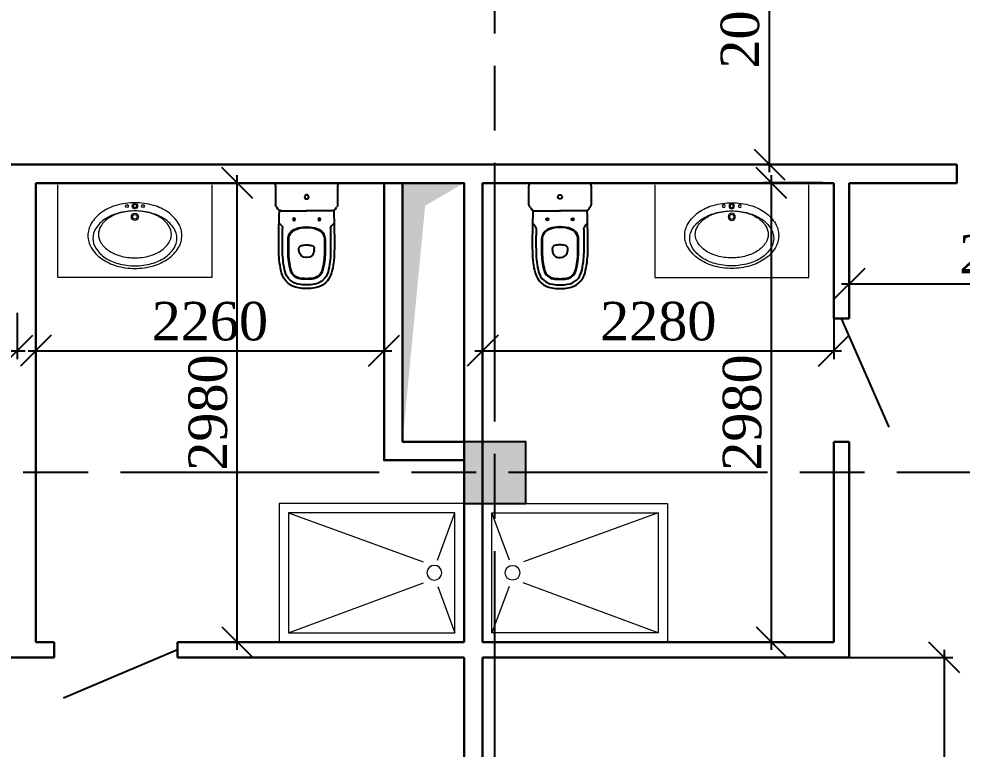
# Model space of a CAD drawing. Header units: inches. Extents: x 2870606 to 3671143, y -733551 to -473558.
# Drawn here: x 3421755 to 3427878, y -514218 to -509478 of the extents above; entities that cross this region are included whole.
import ezdxf

# ---------------------------------------------------------------- set-up
doc = ezdxf.new("R2010")
doc.units = ezdxf.units.IN
doc.header["$MEASUREMENT"] = 0
doc.linetypes.add('ACAD_ISO08W100', pattern=[36, 24, -3, 6, -3])
doc.layers.add('_0', color=7, linetype='Continuous', lineweight=25)
doc.layers.add('SANFURN', color=140, linetype='Continuous')
doc.styles.add('J~stule', font='dutch.ttf')
doc.dimstyles.new('J~style', dxfattribs={"dimscale": 100, "dimtxt": 2.5, "dimasz": 2, "dimexe": 0.55, "dimexo": 0.725, "dimtad": 1, "dimdec": 0, "dimdsep": 46, "dimtxsty": 'J~stule', "dimblk": 'OBLIQUE', "dimcen": 2, "dimdle": 0.5, "dimadec": 0, "dimazin": 0, "dimtfac": 1, "dimtdec": 0, "dimtmove": 0, "dimatfit": 3, "dimfxl": 1, "dimarcsym": 0})

# ---------------------------------------------------------------- blocks, each defined once
blk = doc.blocks.new('uouyotyolt')
at = {"layer": 'SANFURN', "lineweight": 15}
for p, q in [((2860162.5, 280610.8), (2860049, 280918.8)), ((2861129, 280918.8), (2860255.1, 280599.2)), ((2861129, 280138.8), (2860252.6, 280464.1)), ((2860160.6, 280439.1), (2860049, 280138.8))]:
    blk.add_line(p, q, dxfattribs=at)
for points in [[(2859989, 280078.8), (2859989, 280978.8), (2861189, 280978.8), (2861189, 280078.8)], [(2860049, 280138.8), (2860049, 280918.8), (2861129, 280918.8), (2861129, 280138.8)]]:
    blk.add_lwpolyline(points, close=True, dxfattribs=at)
blk.add_circle((2860182.8, 280528.8), 48, dxfattribs=at)
blk = doc.blocks.new('cu')
at = {"layer": '_0'}
for p, q in [((0, 0), (0, 186.3)), ((18.2, 200), (141, 200)), ((180, 164), (180, 0)), ((279, 158.9), (261.5, 176.4)), ((0, -2.5), (0, 0)), ((180, -2.5), (180, 0)), ((437, 47), (424.3, 47)), ((0, -5), (0, -2.5)), ((0, -191.3), (0, -5)), ((180, -2.5), (180, -5)), ((180, -169), (180, -5)), ((437, -52), (424.3, -52)), ((279, -163.9), (261.5, -181.4)), ((141, -205), (18.2, -205))]:
    blk.add_line(p, q, dxfattribs=at)
for centre, radius in [((236, 80), 7.5), ((90.2, -2.5), 13.5), ((90.2, -2.5), 13.5), ((236, -85), 7.5)]:
    blk.add_circle(centre, radius, dxfattribs=at)
for centre, radius, start, end in [((8, 186.3), 8, 155.21151, 180.00003), ((18.2, 180), 20, 90, 150.98314), ((141, 181), 19, 34.93724, 90), ((164.8, 197.6), 10, 214.93724, 253.78478), ((155, 164), 25, 23.37762, 73.78478), ((383, -5322.3), 5500, 89.29054, 92.13617), ((155, 164), 25, 360, 23.37762), ((293.1, 173), 20, 225, 270.93637), ((383, -5322.3), 5476, 89.29054, 90.93637), ((444.2, -372.6), 526, 75.46051, 89.29054), ((444.2, -372.6), 550, 75.46051, 89.29054), ((548.7, 30), 110, 8.81618, 75.46052), ((548.7, 30), 134, 8.81618, 75.46052), ((485, 0), 200, 160.01601, 180), ((485, 0), 196, 160.01601, 180), ((367.5, 42.7), 75, 90.1648, 160.01601), ((367.5, 42.7), 71, 90.1648, 160.01601), ((383, -5322.3), 5440, 89.29054, 90.1648), ((383, -5322.3), 5436, 89.29054, 90.1648), ((444.2, -372.6), 490, 75.46051, 89.29054), ((444.2, -372.6), 486, 75.46051, 89.29054), ((548.7, 30), 70, 8.81618, 75.46052), ((548.7, 30), 74, 8.81618, 75.46052), ((485, 0), 200, 180, 180.71622), ((485, 0), 196, 180, 180.73083), ((582, 0), 180, 170.28485, 180), ((424.3, 27), 20, 90, 170.28485), ((437, 0), 47, 0, 90), ((437, 0), 47, 356.95091, 0), ((355, 0), 266, 0, 8.81618), ((355, 0), 266, 359.4615, 0), ((355, 0), 270, 0, 8.81618), ((355, 0), 270, 359.46948, 0), ((355, 0), 306, 0, 8.81618), ((355, 0), 306, 359.53189, 0), ((355, 0), 330, 0, 8.81618), ((485, -5), 200, 179.28378, 180), ((485, -5), 200, 180, 199.98399), ((485, -5), 196, 179.26917, 180), ((485, -5), 196, 180, 199.98399), ((582, 0), 180, 180, 180.7958), ((582, -5), 180, 179.2042, 180), ((582, -5), 180, 180, 189.71515), ((424.3, -32), 20, 189.71515, 270), ((437, -5), 47, 270, 0), ((437, -5), 47, 0, 3.04909), ((548.7, -35), 70, 284.53948, 351.18382), ((548.7, -35), 74, 284.53948, 351.18382), ((548.7, -35), 110, 284.53948, 351.18382), ((548.7, -35), 134, 284.53948, 351.18382), ((355, -5), 266, 351.18382, 0), ((355, -5), 266, 0, 0.5385), ((355, -5), 270, 351.18382, 0), ((355, -5), 270, 0, 0.53052), ((355, -5), 306, 351.18382, 0), ((355, -5), 306, 0, 0.46811), ((355, -5), 330, 351.18382, 0), ((355, 0), 330, 359.56594, 0), ((355, -5), 330, 0, 0.43406), ((367.5, -47.7), 75, 199.98399, 269.8352), ((367.5, -47.7), 71, 199.98399, 269.8352), ((383, 5317.3), 5436, 269.8352, 270.70946), ((383, 5317.3), 5440, 269.8352, 270.70946), ((444.2, 367.6), 486, 270.70946, 284.53949), ((444.2, 367.6), 490, 270.70946, 284.53949), ((155, -169), 25, 286.21522, 336.62238), ((155, -169), 25, 336.62238, 0), ((383, 5317.3), 5500, 267.86383, 270.70946), ((293.1, -178), 20, 89.06363, 135), ((383, 5317.3), 5476, 269.06363, 270.70946), ((444.2, 367.6), 526, 270.70946, 284.53949), ((444.2, 367.6), 550, 270.70946, 284.53949), ((8, -191.3), 8, 179.99997, 204.78849), ((18.2, -185), 20, 209.01686, 270), ((141, -186), 19, 270, 325.06276), ((164.8, -202.6), 10, 106.21522, 145.06276)]:
    blk.add_arc(centre, radius, start, end, dxfattribs=at)
blk = doc.blocks.new('ITYIR6')
at = {"lineweight": 13, "elevation": -58.9}
blk.add_lwpolyline([(2899772.1, 225462.1), (2899772.1, 224862.1), (2898772.1, 224862.1), (2898772.1, 225462.1)], dxfattribs=at)
at = {"lineweight": 13}
for centre, radius in [((2899219.9, 225324.7, -58.9), 9.72), ((2899272.1, 225324.7, -58.9), 17.3), ((2899272.1, 225324.7, -58.9), 10.5), ((2899324.1, 225324.7, -58.9), 9.72), ((2899272.1, 225255.3, -58.9), 23.1), ((2899272.1, 225255.3, -58.9), 14.7)]:
    blk.add_circle(centre, radius, dxfattribs=at)
for centre, radius, start, end in [((2899240.6, 225021.4, -58.9), 321.1, 106.16225, 124.97931), ((2899272.1, 224912.8, -58.9), 434.2, 90, 106.16225), ((2899272.1, 224912.8, -58.9), 434.2, 73.83775, 90), ((2899303.6, 225021.4, -58.9), 321.1, 55.02069, 73.83775), ((2899192.5, 225090.2, -58.9), 237.1, 124.97931, 149.37391), ((2899192.1, 225068.8, -58.9), 205.9, 123.16508, 147.63235), ((2899200.8, 225099.1, -58.9), 177.9, 122.71568, 147.18544), ((2899240.4, 224994.9, -58.9), 294.2, 105.14659, 123.16508), ((2899243.9, 225032.2, -58.9), 257.5, 104.90006, 122.71568), ((2899272.1, 224878, -58.9), 415.4, 90, 105.14659), ((2899272.1, 224926.1, -58.9), 367.3, 90, 104.90006), ((2899272.1, 224926.1, -58.9), 367.3, 75.09994, 90), ((2899272.1, 224878, -58.9), 415.4, 74.85341, 90), ((2899300.3, 225032.2, -58.9), 257.5, 57.28432, 75.09994), ((2899303.7, 224994.9, -58.9), 294.2, 56.83492, 74.85341), ((2899343.3, 225099.1, -58.9), 177.9, 32.81456, 57.28432), ((2899352, 225068.8, -58.9), 205.9, 32.36765, 56.83492), ((2899351.7, 225090.2, -58.9), 237.1, 30.62609, 55.02069), ((2899119, 225133.7, -58.9), 151.8, 149.37391, 180), ((2899118.7, 225115.4, -58.9), 119, 147.63235, 180), ((2899135.5, 225141.3, -58.9), 100.1, 147.18544, 180), ((2899408.7, 225141.3, -58.9), 100.1, 0, 32.81456), ((2899425.4, 225115.4, -58.9), 119, 0, 32.36765), ((2899425.1, 225133.7, -58.9), 151.8, 0, 30.62609), ((2899119, 225133.7, -58.9), 151.8, 180, 210.62609), ((2899118.7, 225115.4, -58.9), 119, 180, 212.36765), ((2899135.5, 225141.3, -58.9), 100.1, 180, 212.81456), ((2899408.7, 225141.3, -58.9), 100.1, 327.18544, 0), ((2899425.4, 225115.4, -58.9), 119, 327.63235, 0), ((2899425.1, 225133.7, -58.9), 151.8, 329.37391, 0), ((2899192.5, 225177.2, -58.9), 237.1, 210.62609, 235.02069), ((2899200.8, 225183.4, -58.9), 177.9, 212.81456, 237.28432), ((2899343.3, 225183.4, -58.9), 177.9, 302.71568, 327.18544), ((2899351.7, 225177.2, -58.9), 237.1, 304.97931, 329.37391), ((2899192.1, 225161.9, -58.9), 205.9, 212.36765, 236.83492), ((2899243.9, 225250.4, -58.9), 257.5, 237.28432, 255.09994), ((2899272.1, 225356.5, -58.9), 367.3, 255.09994, 270), ((2899272.1, 225356.5, -58.9), 367.3, 270, 284.90006), ((2899300.3, 225250.4, -58.9), 257.5, 284.90006, 302.71568), ((2899352, 225161.9, -58.9), 205.9, 303.16508, 327.63235), ((2899240.6, 225246, -58.9), 321.1, 235.02069, 253.83775), ((2899240.4, 225235.8, -58.9), 294.2, 236.83492, 254.85341), ((2899272.1, 225354.6, -58.9), 434.2, 253.83775, 270), ((2899272.1, 225352.7, -58.9), 415.4, 254.85341, 270), ((2899272.1, 225352.7, -58.9), 415.4, 270, 285.14659), ((2899272.1, 225354.6, -58.9), 434.2, 270, 286.16225), ((2899303.7, 225235.8, -58.9), 294.2, 285.14659, 303.16508), ((2899303.6, 225246, -58.9), 321.1, 286.16225, 304.97931)]:
    blk.add_arc(centre, radius, start, end, dxfattribs=at)
blk = doc.blocks.new('_Oblique')
at = {"color": 0, "linetype": 'ByBlock', "lineweight": -2}
blk.add_line((-0.5, -0.5), (0.5, 0.5), dxfattribs=at)
blk = doc.blocks.new('*D629')
at = {"color": 0, "lineweight": -2, "transparency": 16777216}
for p, q in [((3427761.8, -513573.1), (3427761.8, -518273.1)), ((3426567.9, -513623.1), (3427816.8, -513623.1)), ((3426529.9, -518223.1), (3427816.8, -518223.1))]:
    blk.add_line(p, q, dxfattribs=at)
at = {"layer": 'Defpoints', "color": 0, "lineweight": 35, "transparency": 16777216}
for p in [(3426495.4, -513623.1), (3426457.4, -518223.1), (3427761.8, -518223.1)]:
    blk.add_point(p, dxfattribs=at)
at = {"color": 0, "lineweight": -2, "transparency": 16777216, "xscale": 200, "yscale": 200, "zscale": 200}
for p, rotation in [((3427761.8, -513623.1), 90), ((3427761.8, -518223.1), 270)]:
    blk.add_blockref('_Oblique', p, dxfattribs=dict(at, rotation=rotation))
at = {"color": 0, "transparency": 16777216, "insert": (3427571.8, -515923.1), "char_height": 250, "attachment_point": 5, "rotation": 90, "style": 'J~stule'}
blk.add_mtext('4600', dxfattribs=at)
blk = doc.blocks.new('*D683')
at = {"color": 0, "lineweight": -2, "transparency": 16777216}
for p, q in [((3419765.4, -511385.6), (3419765.4, -511686.6)), ((3421745.4, -511385.6), (3421745.4, -511686.6)), ((3419715.4, -511631.6), (3421795.4, -511631.6))]:
    blk.add_line(p, q, dxfattribs=at)
at = {"layer": 'Defpoints', "color": 0, "lineweight": 35, "transparency": 16777216}
for p in [(3419765.4, -511313.1), (3421745.4, -511313.1), (3421745.4, -511631.6)]:
    blk.add_point(p, dxfattribs=at)
at = {"color": 0, "lineweight": -2, "transparency": 16777216, "xscale": 200, "yscale": 200, "zscale": 200, "rotation": 180}
blk.add_blockref('_Oblique', (3419765.4, -511631.6), dxfattribs=at)
at = {"color": 0, "lineweight": -2, "transparency": 16777216, "xscale": 200, "yscale": 200, "zscale": 200}
blk.add_blockref('_Oblique', (3421745.4, -511631.6), dxfattribs=at)
at = {"color": 0, "transparency": 16777216, "insert": (3420755.4, -511440.6), "char_height": 250, "attachment_point": 5, "style": 'J~stule'}
blk.add_mtext('1980', dxfattribs=at)
blk = doc.blocks.new('*D684')
at = {"color": 0, "lineweight": -2, "transparency": 16777216}
for p, q in [((3421865.4, -511431), (3421865.4, -511686.6)), ((3424125.4, -511431), (3424125.4, -511686.6)), ((3421815.4, -511631.6), (3424175.4, -511631.6))]:
    blk.add_line(p, q, dxfattribs=at)
at = {"layer": 'Defpoints', "color": 0, "lineweight": 35, "transparency": 16777216}
for p in [(3421865.4, -511358.5), (3424125.4, -511358.5), (3424125.4, -511631.6)]:
    blk.add_point(p, dxfattribs=at)
at = {"color": 0, "lineweight": -2, "transparency": 16777216, "xscale": 200, "yscale": 200, "zscale": 200, "rotation": 180}
blk.add_blockref('_Oblique', (3421865.4, -511631.6), dxfattribs=at)
at = {"color": 0, "lineweight": -2, "transparency": 16777216, "xscale": 200, "yscale": 200, "zscale": 200}
blk.add_blockref('_Oblique', (3424125.4, -511631.6), dxfattribs=at)
at = {"color": 0, "transparency": 16777216, "insert": (3422995.4, -511441.6), "char_height": 250, "attachment_point": 5, "style": 'J~stule'}
blk.add_mtext('2260', dxfattribs=at)
blk = doc.blocks.new('*D685')
at = {"color": 0, "lineweight": -2, "transparency": 16777216}
for p, q in [((3424765.4, -511347.1), (3424765.4, -511686.6)), ((3427045.4, -511347.1), (3427045.4, -511686.6)), ((3424715.4, -511631.6), (3427095.4, -511631.6))]:
    blk.add_line(p, q, dxfattribs=at)
at = {"layer": 'Defpoints', "color": 0, "lineweight": 35, "transparency": 16777216}
for p in [(3424765.4, -511274.6), (3427045.4, -511274.6), (3427045.4, -511631.6)]:
    blk.add_point(p, dxfattribs=at)
at = {"color": 0, "lineweight": -2, "transparency": 16777216, "xscale": 200, "yscale": 200, "zscale": 200, "rotation": 180}
blk.add_blockref('_Oblique', (3424765.4, -511631.6), dxfattribs=at)
at = {"color": 0, "lineweight": -2, "transparency": 16777216, "xscale": 200, "yscale": 200, "zscale": 200}
blk.add_blockref('_Oblique', (3427045.4, -511631.6), dxfattribs=at)
at = {"color": 0, "transparency": 16777216, "insert": (3425905.4, -511441.5), "char_height": 250, "attachment_point": 5, "style": 'J~stule'}
blk.add_mtext('2280', dxfattribs=at)
blk = doc.blocks.new('*D686')
at = {"color": 0, "lineweight": -2, "transparency": 16777216}
for p, q in [((3426640.8, -513573.1), (3426640.8, -510493.1)), ((3426972.9, -510543.1), (3426585.8, -510543.1)), ((3426827.5, -513523.1), (3426585.8, -513523.1))]:
    blk.add_line(p, q, dxfattribs=at)
at = {"layer": 'Defpoints', "color": 0, "lineweight": 35, "transparency": 16777216}
for p in [(3426640.8, -510543.1), (3427045.4, -510543.1), (3426900, -513523.1)]:
    blk.add_point(p, dxfattribs=at)
at = {"color": 0, "lineweight": -2, "transparency": 16777216, "xscale": 200, "yscale": 200, "zscale": 200}
for p, rotation in [((3426640.8, -510543.1), 90), ((3426640.8, -513523.1), 270)]:
    blk.add_blockref('_Oblique', p, dxfattribs=dict(at, rotation=rotation))
at = {"color": 0, "transparency": 16777216, "insert": (3426450.7, -512033.1), "char_height": 250, "attachment_point": 5, "rotation": 90, "style": 'J~stule'}
blk.add_mtext('2980', dxfattribs=at)
blk = doc.blocks.new('*D689')
at = {"color": 0, "lineweight": -2, "transparency": 16777216}
for p, q in [((3426626.9, -510473.1), (3426626.9, -508373.1)), ((3426909.1, -508423.1), (3426571.9, -508423.1)), ((3426728.9, -510423.1), (3426571.9, -510423.1))]:
    blk.add_line(p, q, dxfattribs=at)
at = {"layer": 'Defpoints', "color": 0, "lineweight": 35, "transparency": 16777216}
for p in [(3426626.9, -508423.1), (3426981.6, -508423.1), (3426801.4, -510423.1)]:
    blk.add_point(p, dxfattribs=at)
at = {"color": 0, "lineweight": -2, "transparency": 16777216, "xscale": 200, "yscale": 200, "zscale": 200}
for p, rotation in [((3426626.9, -508423.1), 90), ((3426626.9, -510423.1), 270)]:
    blk.add_blockref('_Oblique', p, dxfattribs=dict(at, rotation=rotation))
at = {"color": 0, "transparency": 16777216, "insert": (3426436.9, -509423.1), "char_height": 250, "attachment_point": 5, "rotation": 90, "style": 'J~stule'}
blk.add_mtext('2000', dxfattribs=at)
blk = doc.blocks.new('*D701')
at = {"color": 0, "lineweight": -2, "transparency": 16777216}
for p, q in [((3427145.4, -510918.6), (3427145.4, -511252.7)), ((3429325.4, -510918.5), (3429325.4, -511252.7)), ((3427095.4, -511197.7), (3429375.4, -511197.7))]:
    blk.add_line(p, q, dxfattribs=at)
at = {"layer": 'Defpoints', "color": 0, "lineweight": 35, "transparency": 16777216}
for p in [(3427145.4, -510846.1), (3429325.4, -510846, 7.3), (3429325.4, -511197.7)]:
    blk.add_point(p, dxfattribs=at)
at = {"color": 0, "lineweight": -2, "transparency": 16777216, "xscale": 200, "yscale": 200, "zscale": 200, "rotation": 180}
blk.add_blockref('_Oblique', (3427145.4, -511197.7), dxfattribs=at)
at = {"color": 0, "lineweight": -2, "transparency": 16777216, "xscale": 200, "yscale": 200, "zscale": 200}
blk.add_blockref('_Oblique', (3429325.4, -511197.7), dxfattribs=at)
at = {"color": 0, "transparency": 16777216, "insert": (3428235.4, -511006.7), "char_height": 250, "attachment_point": 5, "style": 'J~stule'}
blk.add_mtext('2180', dxfattribs=at)
blk = doc.blocks.new('*D702')
at = {"color": 0, "lineweight": -2, "transparency": 16777216}
for p, q in [((3423173.1, -513573.1), (3423173.1, -510493.1)), ((3422857.9, -510543.1), (3423228.1, -510543.1)), ((3422857.9, -513523.1), (3423228.1, -513523.1))]:
    blk.add_line(p, q, dxfattribs=at)
at = {"layer": 'Defpoints', "color": 0, "lineweight": 35, "transparency": 16777216}
for p in [(3422785.4, -510543.1), (3423173.1, -510543.1), (3422785.4, -513523.1)]:
    blk.add_point(p, dxfattribs=at)
at = {"color": 0, "lineweight": -2, "transparency": 16777216, "xscale": 200, "yscale": 200, "zscale": 200}
for p, rotation in [((3423173.1, -510543.1), 90), ((3423173.1, -513523.1), 270)]:
    blk.add_blockref('_Oblique', p, dxfattribs=dict(at, rotation=rotation))
at = {"color": 0, "transparency": 16777216, "insert": (3422982.9, -512033.1), "char_height": 250, "attachment_point": 5, "rotation": 90, "style": 'J~stule'}
blk.add_mtext('2980', dxfattribs=at)

msp = doc.modelspace()

# ---------------------------------------------------------------- hatches: boundary and pattern name
h = msp.add_hatch(color=256)
h.dxf.hatch_style = 1
h.paths.add_polyline_path([(3425045.37, -512623.13), (3425045.37, -512223.13), (3424645.37, -512223.13), (3424645.37, -512623.13)])

# ---------------------------------------------------------------- linework, layer by layer
at = {"color": 252, "linetype": 'ACAD_ISO08W100', "ltscale": 70}
for p, q in [((3424845.37, -524692.02), (3424845.37, -496403.85)), ((3441734.29, -512423.13), (3375840.6, -512423.13))]:
    msp.add_line(p, q, dxfattribs=at)
at = {"lineweight": 30}
for p, q in [((3418670.55, -510423.13), (3427843.41, -510423.13)), ((3427843.41, -510423.13, 58.88), (3427843.41, -510543.13, 58.88)), ((3421865.37, -510543.13), (3424125.37, -510543.13)), ((3421865.37, -513523.09), (3421865.37, -510543.13)), ((3424645.37, -513523.13), (3424645.37, -510543.13)), ((3424765.37, -510543.13), (3427045.37, -510543.13)), ((3424765.37, -513523.13), (3424765.37, -510543.13)), ((3427045.37, -511423.12), (3427045.37, -510543.13)), ((3427145.37, -510543.13), (3427843.41, -510543.13)), ((3427145.37, -511423.12), (3427145.37, -510543.13)), ((3427145.37, -511423.12), (3427045.37, -511423.12)), ((3427045.37, -513523.09), (3427045.37, -512223.13)), ((3427145.37, -512223.13), (3427045.37, -512223.13)), ((3427145.37, -513623.09), (3427145.37, -512223.13)), ((3421865.37, -513523.09), (3421985.37, -513523.09)), ((3421985.37, -513523.09), (3421985.37, -513623.09)), ((3422785.37, -513523.09), (3424645.37, -513523.09)), ((3422785.37, -513523.09), (3422785.37, -513623.09)), ((3427045.37, -513523.09), (3424765.37, -513523.09)), ((3420045.37, -513623.09), (3421985.37, -513623.09)), ((3422785.37, -513623.09), (3424645.37, -513623.09)), ((3424645.37, -518223.13), (3424645.37, -513623.09)), ((3427145.37, -513623.09), (3424765.37, -513623.09)), ((3424765.37, -518223.13), (3424765.37, -513623.09))]:
    msp.add_line(p, q, dxfattribs=at)
at = {"color": 0}
msp.add_line((3422785.37, -513573.09), (3422045.36, -513888.09), dxfattribs=at)
at = {"lineweight": 30}
for points in [[(3424645.37, -510543.13), (3424645.37, -512343.13), (3424125.37, -512343.13), (3424125.37, -510543.13)], [(3424245.37, -510543.13), (3424245.37, -512223.13), (3424645.37, -512223.13), (3424645.37, -510543.13)]]:
    msp.add_lwpolyline(points, close=True, dxfattribs=at)
at = {"color": 0}
msp.add_lwpolyline([(3427403.99, -512127.68), (3427095.37, -511423.12)], dxfattribs=at)
msp.add_lwpolyline([(3424645.37, -512223.13), (3424645.37, -512623.13), (3425045.37, -512623.13), (3425045.37, -512223.13)], close=True)
msp.add_solid([(3424245.37, -512223.13), (3424245.37, -510543.13), (3424392.45, -510690.21), (3424645.37, -510543.13)])

# ---------------------------------------------------------------- block references
at = {"color": 1}
for name, p in [('ITYIR6', (523236.39, -736017.91, 58.88)), ('uouyotyolt', (564776.39, -793601.96))]:
    msp.add_blockref(name, p, dxfattribs=at)
at = {"xscale": -1, "rotation": 90.00000136070172}
msp.add_blockref('cu', (3423620.37, -510543.13), dxfattribs=at)
at = {"rotation": 269.9999986392983}
msp.add_blockref('cu', (3425270.37, -510543.13), dxfattribs=at)
at = {"color": 1, "xscale": -1}
for name, p in [('ITYIR6', (6325654.35, -736017.91, 58.88)), ('uouyotyolt', (6284634.36, -793601.96))]:
    msp.add_blockref(name, p, dxfattribs=at)

# ---------------------------------------------------------------- dimensions: what is measured, and where the dimension line sits
for base, p1, p2, picture, middle in [((3426626.95, -508423.13), (3426801.37, -510423.13), (3426981.62, -508423.13), '*D689', (3426436.93, -509423.13)), ((3423173.07, -510543.13), (3422785.37, -513523.09), (3422785.37, -510543.13), '*D702', (3422982.88, -512033.11)), ((3426640.84, -510543.13), (3426899.99, -513523.09), (3427045.37, -510543.13), '*D686', (3426450.65, -512033.11)), ((3427761.8, -518223.13), (3426495.38, -513623.09), (3426457.43, -518223.13), '*D629', (3427571.79, -515923.11))]:
    dim = msp.add_linear_dim(base=base, p1=p1, p2=p2, angle=90, dimstyle='J~style', override={"dimdec": 1, "dimtdec": 1})
    dim.commit()
    dim.dimension.update_dxf_attribs({"geometry": picture, "text_midpoint": middle})
for base, p1, p2, picture, middle in [((3429325.37, -511197.75), (3427145.37, -510846.15), (3429325.37, -510845.97, 7.28), '*D701', (3428235.37, -511006.69)), ((3421745.37, -511631.64), (3419765.37, -511313.11), (3421745.37, -511313.11), '*D683', (3420755.37, -511440.59)), ((3424125.37, -511631.64), (3421865.37, -511358.5), (3424125.37, -511358.5), '*D684', (3422995.37, -511441.63)), ((3427045.37, -511631.64), (3424765.37, -511274.57), (3427045.37, -511274.57), '*D685', (3425905.37, -511441.45))]:
    dim = msp.add_linear_dim(base=base, p1=p1, p2=p2, dimstyle='J~style', override={"dimdec": 1, "dimtdec": 1})
    dim.commit()
    dim.dimension.update_dxf_attribs({"geometry": picture, "text_midpoint": middle})

doc.saveas('drawing.dxf')
